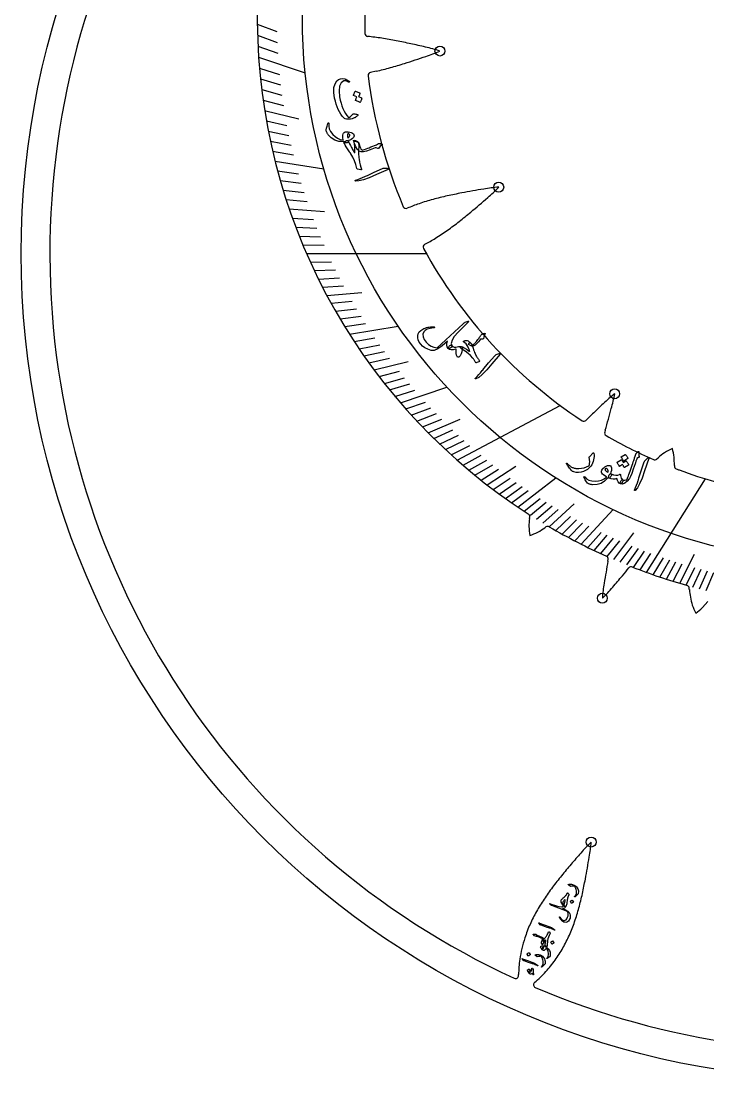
# Model space of a CAD drawing. Header units: millimetres. Extents: x -68 to 68, y -68 to 68.
# Drawn here: x -67.9 to -11.5, y -67.9 to 19.1 of the extents above; entities that cross this region are included whole.
import ezdxf

# ---------------------------------------------------------------- set-up
doc = ezdxf.new("R2010")
doc.units = ezdxf.units.MM
for name, color, linetype in [('CUT_INNER', 6, 'Continuous'), ('CUT_OUTER', 1, 'Continuous'), ('ENGRAVE', 7, 'Continuous'), ('ENGRAVE_FINE', 8, 'Continuous'), ('TEXT', 5, 'Continuous')]:
    doc.layers.add(name, color=color, linetype=linetype)

msp = doc.modelspace()

# ---------------------------------------------------------------- linework, layer by layer
at = {"layer": 'CUT_INNER'}
for points in [[(-38.754, 14.998), (-39.213, 14.9)], [(-19.912, -14.511), (-19.962, -14.676)], [(-15.682, -16.892), (-15.57, -16.79)], [(-14.231, -17.416), (-14.233, -17.459)], [(-26.151, -21.788), (-26.131, -21.656)], [(-24.794, -22.482), (-24.883, -22.548)], [(-19.692, -25.293), (-19.667, -25.164)], [(-13.193, -27.288), (-13.23, -27.278)], [(-13.002, -27.619), (-13.011, -27.508)], [(-11.481, -28.617), (-11.909, -29.11), (-11.912, -29.114)], [(-27.044, -59.362), (-27.046, -59.301)]]:
    msp.add_lwpolyline(points, dxfattribs=at)
for centre, radius, start, end in [((0, 0), 65.593, 117.07088, 245.3098), ((0, 19.417), 39.699, 347.69949, 181.90198), ((0, 19.417), 48.533, 126.99917, 237.26777), ((-39.427, 18.108), 0.25, 181.93359, 263.62679), ((-41.438, -2.45), 20.406, 81.13178, 84.42304), ((-43.072, -13.002), 31.084, 78.92226, 81.15492), ((-47.443, -35.394), 53.898, 77.64067, 78.9363), ((-54.606, -68.445), 87.717, 76.88854, 77.69078), ((-36.829, 6.853), 10.351, 71.29759, 78.17412), ((-37.775, 26.089), 10.35, 287.44636, 294.33093), ((-59.784, 90.045), 77.984, 287.4352, 288.78547), ((-39.161, 14.656), 0.25, 101.99821, 186.85547), ((-44.366, 39.4), 25.039, 282.95202, 285.71334), ((-48.426, 53.852), 40.05, 285.70519, 287.44657), ((-0.016, 19.413), 39.683, 186.92861, 203.07513), ((-16.455, -76.174), 82.584, 99.37605, 100.65104), ((-27.991, -4.866), 10.352, 93.79787, 100.67403), ((-36.226, 12.544), 10.35, 309.94625, 316.83125), ((-29.404, -12.799), 17.878, 105.16315, 108.98868), ((-27.525, -19.735), 25.064, 102.40731, 105.16326), ((-24.292, -34.404), 40.085, 100.67705, 102.41544), ((-81.035, 63.209), 77.984, 309.9352, 311.28547), ((-36.294, 3.957), 0.25, 203.02734, 292.63135), ((-31.203, -7.672), 12.445, 108.84098, 113.66357), ((-47.409, 22.32), 25.039, 305.45202, 308.21334), ((-56.691, 34.118), 40.05, 308.20519, 309.94657), ((-43.246, 16.472), 17.86, 301.61911, 305.45211), ((-40.226, 11.49), 12.035, 297.00761, 301.81056), ((-34.643, 0.547), 0.25, 117.99365, 208.65234), ((-0.003, 19.414), 39.695, 208.57635, 236.65986), ((-12.839, -19.728), 10.34, 127.54233, 134.42596), ((-29.35, -9.836), 10.349, 343.69619, 350.58111), ((39.9, -76.351), 87.717, 133.13854, 133.94078), ((-94.756, 7.396), 77.984, 343.6852, 345.03547), ((-21.683, -13.539), 0.25, 236.77734, 314.86322), ((2.041, -37.275), 33.309, 133.68994, 134.98556), ((-19.723, -14.748), 0.25, 163.26178, 239.94141), ((-0.05, 19.318), 39.588, 239.99428, 246.31784), ((-10.04, -23.317), 8.555, 125.80529, 130.27632), ((-10.586, -23.844), 8.696, 116.0056, 120.84793), ((-21.602, -17.863), 7.434, 8.61911, 14.28426), ((-15.851, -16.708), 0.25, 246.26953, 312.46043), ((-22.098, -17.334), 7.867, 359.40638, 4.2689), ((-13.983, -17.471), 0.25, 177.41802, 249.08203), ((-6.171, 2.97), 22.132, 249.08225, 249.75001), ((-0.008, 19.395), 39.676, 249.60974, 254.20047), ((-26.378, -21.619), 0.25, 351.54129, 57.12891), ((-18.334, -22.674), 7.867, 173.52966, 178.39217), ((-18.772, -22.098), 7.434, 182.74239, 188.40754), ((-29.716, -15.489), 8.555, 299.92857, 304.39959), ((-24.645, -22.683), 0.25, 59.5927, 126.58371), ((-0.065, 19.292), 48.392, 239.64715, 245.9186), ((-29.119, -15.02), 8.696, 290.12887, 294.97121), ((-19.912, -25.116), 0.25, 349.1385, 65.91797), ((57.002, -39.422), 77.984, 169.56192, 170.91219), ((-46.807, -2.431), 37.151, 319.62101, 320.91663), ((-17.776, -26.012), 0.25, 68.73161, 140.73994), ((-0.019, 19.355), 48.468, 248.62384, 254.18247), ((-85.522, 30.098), 87.717, 319.01527, 319.8175), ((-9.825, -28.978), 10.349, 169.57291, 176.45784), ((-27.262, -20.828), 10.34, 313.41906, 320.30268), ((-13.26, -27.529), 0.25, 4.73438, 74.35547), ((-4.625, -26.706), 8.426, 186.2218, 195.1053), ((-5.758, -26.406), 7.434, 199.61739, 205.28254), ((-17.713, -22.636), 8.696, 307.00387, 311.84621), ((-14.001, -55.937), 10.341, 133.16711, 140.05091), ((-31.413, -47.709), 10.361, 349.32313, 356.20052), ((44.035, -107.118), 87.717, 138.76354, 139.56578), ((18.263, -85.22), 53.898, 139.51567, 140.8113), ((-98.182, -36.973), 77.984, 349.3102, 350.66047), ((0.575, -70.81), 31.084, 140.79726, 143.02992), ((-7.578, -64.674), 20.88, 143.02594, 146.31768), ((-60.908, -44.017), 40.05, 347.58019, 349.32157), ((0, -0.002), 65.591, 246.9623, 306.64815), ((-11.905, -61.789), 15.679, 146.32166, 150.66455), ((-46.249, -47.249), 25.039, 344.82702, 347.58834), ((-39.32, -49.128), 17.86, 340.99411, 344.82711), ((-14.368, -60.402), 12.852, 150.67751, 155.94705), ((-15.709, -59.798), 11.381, 155.96737, 161.93429), ((-35.707, -50.37), 14.039, 336.14824, 340.98564), ((-16.365, -59.582), 10.691, 161.94475, 171.67209), ((-33.82, -51.201), 11.977, 330.47221, 336.13096), ((-32.952, -51.687), 10.983, 324.23107, 330.45085), ((-17.228, -59.461), 9.819, 171.64375, 179.06803), ((-32.625, -51.921), 10.581, 317.6287, 324.22104), ((-32.067, -52.444), 9.816, 310.30631, 317.6897), ((-27.294, -59.37), 0.25, 245.21484, 1.59925), ((-25.57, -60.132), 0.25, 126.03932, 246.95603)]:
    msp.add_arc(centre, radius, start, end, dxfattribs=at)
at = {"layer": 'CUT_OUTER'}
msp.add_circle((0, 0), 67.95, dxfattribs=at)
at = {"layer": 'ENGRAVE'}
for points in [[(-48.423, 16.152), (-44.592, 14.875)], [(-47.074, 7.607), (-43.056, 6.958)], [(-44.479, 0), (-34.627, 0)], [(-40.958, -6.619), (-36.94, -5.97)], [(-36.766, -12.264), (-32.935, -10.986)], [(-32.099, -16.985), (-23.614, -12.495)], [(-27.103, -20.843), (-23.988, -18.447)], [(-16.517, -26.219), (-11.672, -18.528)], [(-21.884, -23.902), (-19.273, -21.05)]]:
    msp.add_lwpolyline(points, dxfattribs=at)
for centre, radius in [((0, 19.417), 44.823), ((-33.51, 16.658), 0.408), ((-28.676, 5.464), 0.408), ((-19.14, -11.529), 0.408), ((-20.155, -28.339), 0.408), ((-21.075, -48.395), 0.408)]:
    msp.add_circle(centre, radius, dxfattribs=at)
at = {"layer": 'ENGRAVE_FINE'}
for points in [[(-48.53, 18.879), (-46.928, 18.256)], [(-48.511, 17.963), (-46.898, 17.366)], [(-48.475, 17.054), (-46.851, 16.482)], [(-48.354, 15.259), (-46.709, 14.74)], [(-48.27, 14.374), (-46.615, 13.881)], [(-48.17, 13.497), (-46.506, 13.031)], [(-48.056, 12.629), (-46.383, 12.189)], [(-47.926, 11.769), (-45.119, 11.08)], [(-47.783, 10.919), (-46.094, 10.533)], [(-47.626, 10.077), (-45.93, 9.718)], [(-47.455, 9.244), (-45.752, 8.913)], [(-47.271, 8.421), (-45.562, 8.117)], [(-46.865, 6.803), (-45.146, 6.553)], [(-46.644, 6.008), (-44.92, 5.786)], [(-46.411, 5.223), (-44.683, 5.028)], [(-46.166, 4.447), (-44.435, 4.28)], [(-45.911, 3.681), (-43.014, 3.449)], [(-45.645, 2.925), (-43.909, 2.814)], [(-45.368, 2.179), (-43.63, 2.096)], [(-45.082, 1.443), (-43.342, 1.387)], [(-44.785, 0.716), (-43.045, 0.689)], [(-44.164, -0.707), (-42.424, -0.679)], [(-43.84, -1.403), (-42.101, -1.347)], [(-43.507, -2.09), (-41.769, -2.006)], [(-43.166, -2.766), (-41.43, -2.655)], [(-42.817, -3.433), (-39.921, -3.201)], [(-42.46, -4.09), (-40.729, -3.923)], [(-42.095, -4.737), (-40.368, -4.543)], [(-41.723, -5.374), (-40, -5.152)], [(-41.344, -6.001), (-39.625, -5.752)], [(-40.565, -7.226), (-38.857, -6.922)], [(-40.166, -7.824), (-38.464, -7.493)], [(-39.761, -8.413), (-38.065, -8.054)], [(-39.349, -8.992), (-37.661, -8.606)], [(-38.932, -9.561), (-36.125, -8.871)], [(-38.51, -10.12), (-36.837, -9.681)], [(-38.081, -10.67), (-36.417, -10.204)], [(-37.648, -11.211), (-35.993, -10.718)], [(-37.209, -11.742), (-35.564, -11.223)], [(-36.318, -12.777), (-34.694, -12.205)], [(-35.865, -13.28), (-34.252, -12.683)], [(-35.408, -13.775), (-33.807, -13.152)], [(-34.947, -14.26), (-33.358, -13.611)], [(-34.482, -14.736), (-31.849, -13.611)], [(-34.013, -15.204), (-32.449, -14.505)], [(-33.539, -15.662), (-31.99, -14.938)], [(-33.063, -16.111), (-31.527, -15.363)], [(-32.583, -16.552), (-31.061, -15.78)], [(-31.612, -17.408), (-30.122, -16.587)], [(-31.122, -17.823), (-29.648, -16.979)], [(-30.629, -18.23), (-29.171, -17.362)], [(-30.134, -18.628), (-28.692, -17.737)], [(-29.635, -19.017), (-27.257, -17.492)], [(-29.134, -19.399), (-27.727, -18.462)], [(-28.63, -19.772), (-27.241, -18.813)], [(-28.123, -20.137), (-26.753, -19.156)], [(-27.614, -20.494), (-26.263, -19.491)], [(-26.59, -21.184), (-25.278, -20.139)], [(-26.074, -21.517), (-24.783, -20.451)], [(-25.557, -21.842), (-24.286, -20.755)], [(-24.516, -22.468), (-22.466, -20.589)], [(-25.037, -22.159), (-23.787, -21.052)], [(-23.993, -22.77), (-22.786, -21.625)], [(-23.468, -23.064), (-22.283, -21.9)], [(-22.942, -23.351), (-21.779, -22.168)], [(-22.413, -23.63), (-21.274, -22.428)], [(-21.353, -24.166), (-20.259, -22.929)], [(-20.82, -24.423), (-19.751, -23.169)], [(-20.286, -24.672), (-19.241, -23.401)], [(-19.215, -25.15), (-17.553, -22.975)], [(-19.751, -24.915), (-18.73, -23.627)], [(-18.677, -25.378), (-17.706, -24.058)], [(-18.139, -25.599), (-17.193, -24.264)], [(-17.599, -25.812), (-16.679, -24.463)], [(-17.058, -26.019), (-16.164, -24.655)], [(-15.974, -26.412), (-15.133, -25.02)], [(-15.431, -26.597), (-14.616, -25.192)], [(-13.796, -27.114), (-12.572, -24.71)], [(-14.886, -26.776), (-14.098, -25.359)], [(-14.341, -26.948), (-13.58, -25.518)], [(-13.249, -27.272), (-12.543, -25.819)], [(-12.702, -27.424), (-12.024, -25.96)], [(-12.154, -27.569), (-11.504, -26.094)], [(-11.605, -27.708), (-10.983, -26.223)]]:
    msp.add_lwpolyline(points, dxfattribs=at)
at = {"layer": 'TEXT'}
for points in [[(-40.271, 11.364), (-40.301, 11.33), (-40.335, 11.296), (-40.373, 11.265), (-40.415, 11.235), (-40.461, 11.206), (-40.511, 11.179), (-40.564, 11.154), (-40.621, 11.13), (-40.737, 11.091), (-40.854, 11.063), (-40.972, 11.047), (-41.092, 11.043), (-41.201, 11.052), (-41.292, 11.073), (-41.364, 11.106), (-41.419, 11.152), (-41.545, 11.309), (-41.662, 11.479), (-41.771, 11.663), (-41.871, 11.86), (-41.961, 12.07), (-42.041, 12.293), (-42.111, 12.53), (-42.169, 12.78), (-42.237, 13.255), (-42.227, 13.654), (-42.141, 13.975), (-41.983, 14.217), (-41.848, 14.324), (-41.697, 14.384), (-41.528, 14.398), (-41.342, 14.365), (-41.301, 14.351), (-41.26, 14.335), (-41.216, 14.316), (-41.172, 14.294), (-41.127, 14.269), (-41.08, 14.242), (-41.032, 14.212), (-40.983, 14.179), (-40.969, 14.168), (-40.96, 14.156), (-40.955, 14.142), (-40.955, 14.128), (-40.957, 14.118), (-40.963, 14.109), (-40.972, 14.101), (-40.985, 14.094), (-40.997, 14.09), (-41.009, 14.09), (-41.021, 14.093), (-41.033, 14.101), (-41.081, 14.131), (-41.13, 14.157), (-41.18, 14.18), (-41.231, 14.199), (-41.279, 14.21), (-41.325, 14.214), (-41.367, 14.21), (-41.408, 14.198), (-41.631, 14.035), (-41.766, 13.763), (-41.811, 13.381), (-41.763, 12.892), (-41.71, 12.627), (-41.646, 12.377), (-41.571, 12.142), (-41.485, 11.923), (-41.388, 11.718), (-41.281, 11.528), (-41.163, 11.354), (-41.035, 11.194), (-40.952, 11.229), (-40.864, 11.287), (-40.771, 11.369), (-40.672, 11.474), (-40.662, 11.479), (-40.641, 11.482), (-40.61, 11.485), (-40.57, 11.486), (-40.566, 11.485), (-40.562, 11.484), (-40.559, 11.484), (-40.556, 11.484), (-40.5, 11.481), (-40.437, 11.473), (-40.365, 11.46), (-40.287, 11.443), (-40.262, 11.433), (-40.251, 11.416), (-40.254, 11.394), (-40.271, 11.364)], [(-39.956, 12.802), (-39.95, 12.798), (-39.946, 12.791), (-39.943, 12.782), (-39.942, 12.771), (-39.951, 12.728), (-39.962, 12.686), (-39.974, 12.645), (-39.988, 12.606), (-40.004, 12.566), (-40.023, 12.528), (-40.043, 12.489), (-40.066, 12.451), (-40.073, 12.443), (-40.082, 12.439), (-40.092, 12.438), (-40.103, 12.441), (-40.457, 12.583), (-40.462, 12.588), (-40.463, 12.596), (-40.461, 12.607), (-40.455, 12.622), (-40.449, 12.632), (-40.44, 12.649), (-40.43, 12.671), (-40.418, 12.7), (-40.404, 12.735), (-40.387, 12.777), (-40.368, 12.826), (-40.346, 12.881), (-40.62, 12.998), (-40.629, 13.004), (-40.632, 13.014), (-40.63, 13.025), (-40.622, 13.04), (-40.616, 13.053), (-40.606, 13.074), (-40.593, 13.102), (-40.577, 13.137), (-40.557, 13.18), (-40.535, 13.231), (-40.51, 13.291), (-40.481, 13.359), (-40.476, 13.366), (-40.47, 13.37), (-40.463, 13.37), (-40.456, 13.367), (-40.117, 13.212), (-40.111, 13.208), (-40.107, 13.201), (-40.104, 13.192), (-40.103, 13.181), (-40.11, 13.145), (-40.118, 13.109), (-40.128, 13.075), (-40.14, 13.041), (-40.154, 13.008), (-40.169, 12.975), (-40.186, 12.943), (-40.204, 12.913)], [(-41.469, 9.214), (-41.835, 9.23), (-42.162, 9.329), (-42.449, 9.513), (-42.696, 9.781), (-42.724, 9.821), (-42.749, 9.86), (-42.773, 9.899), (-42.795, 9.938), (-42.814, 9.977), (-42.831, 10.015), (-42.845, 10.052), (-42.856, 10.089), (-42.864, 10.186), (-42.844, 10.321), (-42.796, 10.493), (-42.719, 10.702), (-42.707, 10.726), (-42.693, 10.741), (-42.678, 10.747), (-42.663, 10.746), (-42.649, 10.738), (-42.641, 10.725), (-42.638, 10.708), (-42.642, 10.687), (-42.662, 10.482), (-42.616, 10.266), (-42.503, 10.04), (-42.325, 9.806), (-42.137, 9.626), (-41.932, 9.489), (-41.711, 9.396), (-41.475, 9.347), (-41.468, 9.349), (-41.462, 9.353), (-41.459, 9.358), (-41.457, 9.364), (-41.484, 9.512), (-41.497, 9.64), (-41.496, 9.749), (-41.481, 9.837), (-41.444, 9.912), (-41.382, 9.967), (-41.294, 10.004), (-41.181, 10.021), (-41.166, 10.023), (-41.151, 10.023), (-41.135, 10.023), (-41.118, 10.023), (-41.101, 10.022), (-41.083, 10.021), (-41.064, 10.019), (-41.045, 10.017), (-40.914, 9.996), (-40.802, 9.959), (-40.707, 9.908), (-40.631, 9.841), (-40.58, 9.767), (-40.562, 9.692), (-40.579, 9.616), (-40.629, 9.539), (-40.706, 9.463), (-40.801, 9.397), (-40.913, 9.339), (-41.043, 9.292), (-41.041, 9.283), (-41.039, 9.275), (-41.036, 9.268), (-41.033, 9.261), (-41.031, 9.253), (-41.028, 9.246), (-41.026, 9.238), (-41.024, 9.23), (-41.023, 9.2), (-41.035, 9.174), (-41.061, 9.15), (-41.1, 9.13), (-41.145, 9.115), (-41.192, 9.104), (-41.24, 9.098), (-41.29, 9.097), (-41.335, 9.1), (-41.369, 9.107), (-41.391, 9.119), (-41.401, 9.136), (-41.421, 9.216), (-41.429, 9.215), (-41.439, 9.214), (-41.453, 9.214), (-41.469, 9.214)], [(-41.053, 9.529), (-40.987, 9.591), (-40.945, 9.652), (-40.926, 9.712), (-40.93, 9.771), (-40.947, 9.802), (-40.968, 9.829), (-40.993, 9.851), (-41.023, 9.868), (-41.038, 9.872), (-41.052, 9.87), (-41.066, 9.861), (-41.08, 9.846), (-41.107, 9.794), (-41.118, 9.725), (-41.113, 9.64), (-41.09, 9.538), (-41.086, 9.528), (-41.078, 9.523), (-41.067, 9.523), (-41.053, 9.529)], [(-40.188, 8.711), (-40.2, 8.602), (-40.206, 8.49), (-40.209, 8.375), (-40.206, 8.256), (-40.2, 8.135), (-40.19, 8.011), (-40.176, 7.885), (-40.158, 7.756), (-40.116, 7.509), (-40.069, 7.293), (-40.015, 7.109), (-39.957, 6.955), (-39.952, 6.939), (-39.951, 6.924), (-39.956, 6.91), (-39.966, 6.899), (-39.979, 6.89), (-39.994, 6.885), (-40.01, 6.882), (-40.029, 6.884), (-40.283, 6.939), (-40.304, 6.946), (-40.32, 6.958), (-40.331, 6.976), (-40.337, 6.999), (-40.432, 7.33), (-40.545, 7.64), (-40.677, 7.93), (-40.83, 8.2), (-40.838, 8.215), (-40.854, 8.24), (-40.878, 8.276), (-40.909, 8.322), (-40.948, 8.378), (-40.994, 8.445), (-41.047, 8.522), (-41.108, 8.61), (-41.222, 8.781), (-41.309, 8.927), (-41.369, 9.047), (-41.402, 9.14), (-41.399, 9.167), (-41.378, 9.195), (-41.339, 9.226), (-41.282, 9.259), (-41.184, 9.294), (-41.109, 9.301), (-41.057, 9.279), (-41.028, 9.229), (-40.999, 9.148), (-40.949, 9.036), (-40.877, 8.892), (-40.782, 8.717), (-40.734, 8.63), (-40.692, 8.553), (-40.655, 8.487), (-40.625, 8.432), (-40.6, 8.389), (-40.581, 8.357), (-40.569, 8.336), (-40.563, 8.327), (-40.56, 8.323), (-40.557, 8.32), (-40.555, 8.318), (-40.553, 8.316), (-40.552, 8.314), (-40.551, 8.312), (-40.55, 8.31), (-40.549, 8.308), (-40.539, 8.297), (-40.532, 8.294), (-40.526, 8.299), (-40.523, 8.311), (-40.514, 8.364), (-40.508, 8.418), (-40.503, 8.475), (-40.502, 8.534), (-40.502, 8.595), (-40.505, 8.659), (-40.509, 8.724), (-40.515, 8.792), (-40.522, 8.858), (-40.53, 8.923), (-40.54, 8.987), (-40.551, 9.05), (-40.563, 9.111), (-40.577, 9.17), (-40.592, 9.226), (-40.609, 9.28), (-40.611, 9.295), (-40.608, 9.306), (-40.6, 9.313), (-40.587, 9.316), (-40.563, 9.315), (-40.539, 9.312), (-40.515, 9.307), (-40.491, 9.301), (-40.466, 9.293), (-40.441, 9.284), (-40.416, 9.275), (-40.389, 9.265), (-40.338, 9.24), (-40.296, 9.214), (-40.264, 9.185), (-40.242, 9.153), (-40.207, 9.068), (-40.187, 8.966), (-40.181, 8.847), (-40.188, 8.711)], [(-39.82, 8.526), (-39.703, 8.567), (-39.582, 8.612), (-39.454, 8.66), (-39.321, 8.712), (-39.181, 8.767), (-39.035, 8.826), (-38.883, 8.89), (-38.723, 8.957), (-38.567, 9.05), (-38.545, 9.056), (-38.523, 9.06), (-38.501, 9.06), (-38.48, 9.056), (-38.469, 9.054), (-38.454, 9.05), (-38.435, 9.045), (-38.413, 9.039), (-38.387, 9.031), (-38.357, 9.023), (-38.323, 9.014), (-38.284, 9.004), (-38.272, 9.001), (-38.262, 8.995), (-38.255, 8.986), (-38.25, 8.976), (-38.25, 8.966), (-38.254, 8.957), (-38.262, 8.948), (-38.276, 8.94), (-38.349, 8.89), (-38.417, 8.831), (-38.48, 8.761), (-38.537, 8.682), (-38.553, 8.661), (-38.572, 8.649), (-38.594, 8.648), (-38.618, 8.655), (-38.761, 8.705), (-38.777, 8.707), (-38.798, 8.706), (-38.822, 8.701), (-38.85, 8.693), (-39.241, 8.537), (-39.56, 8.429), (-39.807, 8.371), (-39.983, 8.362), (-40.143, 8.419), (-40.289, 8.554), (-40.42, 8.768), (-40.536, 9.06), (-40.558, 9.174), (-40.537, 9.239), (-40.472, 9.253), (-40.364, 9.218), (-40.349, 9.211), (-40.335, 9.204), (-40.321, 9.198), (-40.307, 9.191), (-40.293, 9.185), (-40.28, 9.179), (-40.267, 9.173), (-40.254, 9.167), (-40.229, 9.152), (-40.209, 9.131), (-40.193, 9.104), (-40.181, 9.072), (-40.139, 8.926), (-40.095, 8.799), (-40.05, 8.691), (-40.004, 8.602), (-39.969, 8.555), (-39.927, 8.526), (-39.877, 8.516), (-39.82, 8.526)], [(-37.814, 7.019), (-37.727, 7.007), (-37.691, 6.986), (-37.706, 6.957), (-37.772, 6.918), (-38.736, 6.498), (-39.327, 6.239), (-39.81, 6.064), (-40.184, 5.973), (-40.451, 5.967), (-40.475, 5.974), (-40.49, 5.983), (-40.495, 5.993), (-40.491, 6.004), (-40.481, 6.016), (-40.467, 6.026), (-40.449, 6.035), (-40.427, 6.044), (-40.251, 6.102), (-40.068, 6.172), (-39.876, 6.253), (-39.676, 6.346), (-39.624, 6.369), (-39.482, 6.434), (-39.252, 6.538), (-38.932, 6.684), (-38.225, 7.01), (-38.186, 7.025), (-38.15, 7.034), (-38.115, 7.039), (-38.082, 7.039)], [(-32.024, -6.458), (-32.334, -6.805), (-32.519, -7.117), (-32.577, -7.393), (-32.509, -7.632), (-32.517, -7.657), (-32.546, -7.688), (-32.599, -7.725), (-32.674, -7.769), (-32.735, -7.801), (-32.783, -7.818), (-32.819, -7.82), (-32.842, -7.807), (-32.92, -7.679), (-32.955, -7.536), (-32.945, -7.379), (-32.891, -7.208), (-33.316, -7.582), (-33.683, -7.833), (-33.99, -7.959), (-34.239, -7.959), (-34.514, -7.861), (-34.747, -7.743), (-34.939, -7.605), (-35.089, -7.449), (-35.211, -7.271), (-35.292, -7.095), (-35.333, -6.92), (-35.333, -6.748), (-35.293, -6.586), (-35.211, -6.442), (-35.088, -6.317), (-34.924, -6.208), (-34.828, -6.162), (-34.727, -6.122), (-34.622, -6.089), (-34.512, -6.061), (-34.398, -6.04), (-34.278, -6.026), (-34.153, -6.018), (-34.024, -6.016), (-34.008, -6.019), (-33.994, -6.024), (-33.982, -6.032), (-33.972, -6.042), (-33.966, -6.053), (-33.964, -6.064), (-33.965, -6.076), (-33.969, -6.089), (-33.978, -6.1), (-33.99, -6.109), (-34.007, -6.114), (-34.028, -6.117), (-34.321, -6.149), (-34.555, -6.214), (-34.729, -6.313), (-34.844, -6.447), (-34.908, -6.637), (-34.896, -6.842), (-34.807, -7.06), (-34.639, -7.29), (-34.455, -7.466), (-34.245, -7.602), (-34.01, -7.699), (-33.751, -7.756), (-31.61, -5.778), (-31.559, -5.731), (-31.513, -5.694), (-31.474, -5.667), (-31.441, -5.648), (-31.192, -5.549), (-31.156, -5.558), (-31.147, -5.581), (-31.164, -5.617), (-31.207, -5.666)], [(-29.943, -6.593), (-29.924, -6.586), (-29.907, -6.58), (-29.891, -6.575), (-29.878, -6.57), (-29.866, -6.566), (-29.856, -6.563), (-29.848, -6.56), (-29.843, -6.559), (-29.831, -6.557), (-29.821, -6.559), (-29.812, -6.563), (-29.805, -6.569), (-29.8, -6.577), (-29.798, -6.585), (-29.799, -6.595), (-29.803, -6.604), (-29.85, -6.698), (-29.887, -6.791), (-29.911, -6.881), (-29.925, -6.971), (-29.93, -6.992), (-29.942, -7.008), (-29.961, -7.018), (-29.986, -7.024), (-30.162, -7.043), (-30.344, -7.258), (-30.491, -7.414), (-30.618, -7.525), (-30.727, -7.591), (-30.817, -7.612), (-30.878, -7.605), (-30.956, -7.582), (-31.053, -7.544), (-31.168, -7.489), (-31.142, -7.382), (-31.1, -7.328), (-31.04, -7.327), (-30.964, -7.379), (-30.912, -7.424), (-30.863, -7.463), (-30.817, -7.494), (-30.774, -7.519), (-30.759, -7.507), (-30.74, -7.488), (-30.715, -7.462), (-30.686, -7.428), (-30.652, -7.388), (-30.613, -7.34), (-30.567, -7.285), (-30.517, -7.222), (-30.454, -7.146), (-30.396, -7.074), (-30.342, -7.006), (-30.293, -6.943), (-30.248, -6.883), (-30.207, -6.827), (-30.171, -6.774), (-30.139, -6.725), (-30.113, -6.687), (-30.09, -6.658), (-30.07, -6.639), (-30.053, -6.629), (-30.034, -6.624), (-30.009, -6.616), (-29.979, -6.606), (-29.943, -6.593)], [(-31.742, -7.641), (-31.708, -7.689), (-31.686, -7.745), (-31.676, -7.812), (-31.676, -7.889), (-31.703, -8.088), (-31.758, -8.257), (-31.842, -8.397), (-31.955, -8.506), (-31.996, -8.528), (-32.034, -8.528), (-32.068, -8.507), (-32.099, -8.465), (-32.153, -8.348), (-32.184, -8.216), (-32.19, -8.069), (-32.172, -7.907), (-32.171, -7.873), (-32.182, -7.853), (-32.205, -7.846), (-32.241, -7.852), (-32.434, -7.904), (-32.599, -7.913), (-32.736, -7.88), (-32.845, -7.804), (-32.85, -7.791), (-32.85, -7.774), (-32.844, -7.752), (-32.832, -7.725), (-32.788, -7.657), (-32.742, -7.603), (-32.694, -7.563), (-32.644, -7.536), (-32.621, -7.532), (-32.597, -7.534), (-32.573, -7.542), (-32.549, -7.558), (-32.441, -7.636), (-32.329, -7.683), (-32.215, -7.697), (-32.096, -7.679), (-31.973, -7.648), (-31.872, -7.631), (-31.796, -7.629), (-31.742, -7.641)], [(-31.562, -7.212), (-31.504, -7.18), (-31.445, -7.158), (-31.388, -7.146), (-31.33, -7.142), (-31.267, -7.153), (-31.2, -7.181), (-31.13, -7.226), (-31.055, -7.287), (-31.018, -7.323), (-30.984, -7.361), (-30.953, -7.4), (-30.925, -7.44), (-30.901, -7.482), (-30.878, -7.524), (-30.859, -7.567), (-30.841, -7.611), (-30.788, -7.766), (-30.74, -7.904), (-30.697, -8.026), (-30.658, -8.13), (-30.624, -8.218), (-30.595, -8.29), (-30.571, -8.345), (-30.552, -8.384), (-30.511, -8.453), (-30.47, -8.519), (-30.429, -8.581), (-30.388, -8.64), (-30.348, -8.695), (-30.31, -8.746), (-30.274, -8.793), (-30.24, -8.836), (-30.235, -8.845), (-30.237, -8.853), (-30.245, -8.862), (-30.259, -8.872), (-30.325, -8.909), (-30.393, -8.938), (-30.464, -8.96), (-30.537, -8.975), (-30.547, -8.975), (-30.557, -8.971), (-30.565, -8.965), (-30.573, -8.956), (-30.605, -8.9), (-30.636, -8.847), (-30.667, -8.796), (-30.697, -8.748), (-30.726, -8.704), (-30.755, -8.662), (-30.783, -8.624), (-30.81, -8.59), (-30.985, -8.392), (-31.192, -8.203), (-31.431, -8.022), (-31.703, -7.85), (-31.749, -7.819), (-31.785, -7.785), (-31.81, -7.748), (-31.826, -7.707), (-31.83, -7.672), (-31.821, -7.647), (-31.799, -7.635), (-31.765, -7.634), (-31.668, -7.665), (-31.524, -7.742), (-31.335, -7.864), (-31.1, -8.029), (-31.089, -8.035), (-31.081, -8.038), (-31.074, -8.039), (-31.07, -8.037), (-31.067, -8.004), (-31.085, -7.937), (-31.126, -7.837), (-31.188, -7.702), (-31.266, -7.557), (-31.355, -7.434), (-31.456, -7.332), (-31.569, -7.25), (-31.579, -7.243), (-31.582, -7.234), (-31.576, -7.223), (-31.562, -7.212)], [(-28.644, -8.208), (-28.56, -8.181), (-28.519, -8.184), (-28.519, -8.217), (-28.562, -8.281), (-29.247, -9.079), (-29.667, -9.569), (-30.025, -9.937), (-30.322, -10.182), (-30.56, -10.303), (-30.585, -10.307), (-30.602, -10.306), (-30.611, -10.299), (-30.612, -10.287), (-30.608, -10.273), (-30.6, -10.257), (-30.588, -10.241), (-30.572, -10.224), (-30.439, -10.095), (-30.304, -9.952), (-30.167, -9.795), (-30.027, -9.624), (-29.99, -9.581), (-29.891, -9.461), (-29.729, -9.267), (-29.505, -8.997), (-29.01, -8.395), (-28.982, -8.365), (-28.953, -8.34), (-28.923, -8.321), (-28.893, -8.306)], [(-20.917, -16.387), (-20.911, -16.381), (-20.905, -16.377), (-20.9, -16.375), (-20.895, -16.375), (-20.884, -16.38), (-20.874, -16.392), (-20.866, -16.41), (-20.857, -16.436), (-20.837, -16.555), (-20.833, -16.681), (-20.845, -16.815), (-20.872, -16.956), (-20.914, -17.101), (-20.967, -17.237), (-21.03, -17.364), (-21.105, -17.483), (-21.23, -17.623), (-21.373, -17.745), (-21.535, -17.847), (-21.716, -17.93), (-21.909, -17.987), (-22.106, -18.009), (-22.307, -17.997), (-22.511, -17.951), (-22.563, -17.932), (-22.61, -17.907), (-22.653, -17.875), (-22.692, -17.836), (-22.776, -17.737), (-22.85, -17.646), (-22.916, -17.564), (-22.972, -17.49), (-23.02, -17.426), (-23.059, -17.37), (-23.088, -17.324), (-23.109, -17.286), (-23.112, -17.277), (-23.113, -17.268), (-23.113, -17.261), (-23.11, -17.255), (-23.105, -17.249), (-23.099, -17.243), (-23.091, -17.239), (-23.083, -17.237), (-23.074, -17.237), (-23.065, -17.239), (-23.056, -17.245), (-23.047, -17.255), (-22.993, -17.311), (-22.94, -17.363), (-22.888, -17.411), (-22.837, -17.453), (-22.787, -17.491), (-22.736, -17.525), (-22.685, -17.555), (-22.635, -17.581), (-22.582, -17.602), (-22.526, -17.622), (-22.465, -17.637), (-22.4, -17.651), (-22.331, -17.66), (-22.259, -17.667), (-22.181, -17.67), (-22.1, -17.669), (-21.863, -17.651), (-21.644, -17.608), (-21.445, -17.539), (-21.264, -17.446), (-21.251, -17.437), (-21.239, -17.425), (-21.23, -17.41), (-21.222, -17.391), (-21.201, -17.264), (-21.196, -17.113), (-21.206, -16.938), (-21.231, -16.738), (-21.23, -16.726), (-21.229, -16.717), (-21.226, -16.709), (-21.221, -16.704)], [(-17.376, -16.431), (-17.321, -16.381), (-17.277, -16.34), (-17.246, -16.31), (-17.226, -16.29), (-17.213, -16.278), (-17.199, -16.271), (-17.186, -16.269), (-17.173, -16.273), (-17.161, -16.282), (-17.153, -16.294), (-17.15, -16.311), (-17.151, -16.331), (-17.161, -16.428), (-17.16, -16.52), (-17.149, -16.606), (-17.128, -16.688), (-17.123, -16.713), (-17.129, -16.735), (-17.146, -16.756), (-17.174, -16.775), (-17.312, -16.855), (-17.332, -16.912), (-17.352, -16.967), (-17.371, -17.021), (-17.389, -17.075), (-17.407, -17.127), (-17.425, -17.178), (-17.442, -17.229), (-17.459, -17.278), (-17.613, -17.736), (-17.741, -18.09), (-17.845, -18.34), (-17.924, -18.486), (-18.127, -18.723), (-18.318, -18.877), (-18.499, -18.95), (-18.669, -18.939), (-18.673, -18.938), (-18.677, -18.936), (-18.681, -18.934), (-18.684, -18.932), (-18.697, -18.899), (-18.688, -18.842), (-18.657, -18.762), (-18.604, -18.657), (-18.581, -18.62), (-18.556, -18.597), (-18.529, -18.588), (-18.5, -18.593), (-18.393, -18.622), (-18.294, -18.626), (-18.203, -18.606), (-18.122, -18.562), (-18.087, -18.48), (-18.049, -18.385), (-18.008, -18.278), (-17.965, -18.159), (-17.919, -18.028), (-17.87, -17.886), (-17.818, -17.733), (-17.764, -17.568), (-17.709, -17.407), (-17.66, -17.262), (-17.616, -17.134), (-17.579, -17.021), (-17.547, -16.925), (-17.521, -16.846), (-17.499, -16.782), (-17.482, -16.736), (-17.413, -16.499), (-17.404, -16.477), (-17.394, -16.458), (-17.385, -16.443), (-17.376, -16.431)], [(-18.274, -16.529), (-18.267, -16.527), (-18.259, -16.527), (-18.251, -16.53), (-18.241, -16.537), (-18.212, -16.569), (-18.185, -16.602), (-18.159, -16.636), (-18.136, -16.671), (-18.114, -16.707), (-18.094, -16.745), (-18.075, -16.784), (-18.058, -16.825), (-18.055, -16.838), (-18.056, -16.848), (-18.06, -16.857), (-18.068, -16.863), (-18.392, -17.064), (-18.401, -17.066), (-18.409, -17.062), (-18.417, -17.053), (-18.425, -17.038), (-18.432, -17.025), (-18.442, -17.005), (-18.457, -16.978), (-18.476, -16.945), (-18.499, -16.904), (-18.528, -16.856), (-18.561, -16.8), (-18.599, -16.738), (-18.603, -16.728), (-18.604, -16.721), (-18.601, -16.715), (-18.595, -16.711)], [(-18.219, -17.055), (-18.212, -17.052), (-18.204, -17.053), (-18.195, -17.056), (-18.186, -17.062), (-18.156, -17.094), (-18.128, -17.128), (-18.102, -17.162), (-18.078, -17.197), (-18.055, -17.233), (-18.035, -17.27), (-18.015, -17.309), (-17.998, -17.35), (-17.996, -17.361), (-17.997, -17.371), (-18.002, -17.379), (-18.011, -17.387), (-18.335, -17.589), (-18.342, -17.59), (-18.349, -17.587), (-18.357, -17.578), (-18.365, -17.564), (-18.371, -17.555), (-18.379, -17.541), (-18.39, -17.522), (-18.405, -17.497), (-18.422, -17.468), (-18.443, -17.434), (-18.467, -17.395), (-18.494, -17.352), (-18.734, -17.499), (-18.743, -17.501), (-18.752, -17.497), (-18.76, -17.488), (-18.768, -17.472), (-18.774, -17.459), (-18.785, -17.439), (-18.8, -17.413), (-18.82, -17.379), (-18.843, -17.338), (-18.872, -17.289), (-18.906, -17.233), (-18.945, -17.17), (-18.947, -17.162), (-18.947, -17.154), (-18.943, -17.149), (-18.936, -17.145), (-18.613, -16.966), (-18.606, -16.963), (-18.598, -16.964), (-18.589, -16.967), (-18.579, -16.973), (-18.559, -16.996), (-18.538, -17.02), (-18.519, -17.044), (-18.5, -17.069), (-18.481, -17.095), (-18.464, -17.121), (-18.449, -17.148), (-18.434, -17.176)], [(-16.445, -16.821), (-16.377, -16.765), (-16.337, -16.752), (-16.325, -16.784), (-16.341, -16.858), (-16.684, -17.852), (-16.894, -18.463), (-17.091, -18.937), (-17.277, -19.274), (-17.453, -19.475), (-17.475, -19.488), (-17.491, -19.493), (-17.502, -19.49), (-17.508, -19.479), (-17.509, -19.464), (-17.508, -19.447), (-17.502, -19.427), (-17.494, -19.405), (-17.418, -19.236), (-17.345, -19.054), (-17.275, -18.858), (-17.208, -18.648), (-17.19, -18.593), (-17.142, -18.446), (-17.063, -18.205), (-16.954, -17.871), (-16.716, -17.13), (-16.701, -17.091), (-16.683, -17.058), (-16.663, -17.029), (-16.64, -17.004)], [(-19.718, -18.464), (-19.971, -18.729), (-20.262, -18.909), (-20.59, -19.003), (-20.954, -19.011), (-21.002, -19.006), (-21.049, -18.999), (-21.093, -18.991), (-21.137, -18.982), (-21.179, -18.971), (-21.219, -18.958), (-21.256, -18.944), (-21.292, -18.928), (-21.369, -18.87), (-21.457, -18.765), (-21.555, -18.616), (-21.661, -18.42), (-21.671, -18.395), (-21.673, -18.375), (-21.668, -18.36), (-21.657, -18.349), (-21.642, -18.344), (-21.627, -18.346), (-21.612, -18.356), (-21.598, -18.372), (-21.458, -18.523), (-21.265, -18.631), (-21.022, -18.695), (-20.728, -18.716), (-20.468, -18.694), (-20.23, -18.63), (-20.015, -18.526), (-19.822, -18.381), (-19.819, -18.373), (-19.818, -18.367), (-19.82, -18.361), (-19.823, -18.356), (-19.952, -18.278), (-20.057, -18.203), (-20.137, -18.131), (-20.194, -18.062), (-20.225, -17.985), (-20.226, -17.901), (-20.196, -17.811), (-20.135, -17.715), (-20.125, -17.703), (-20.115, -17.691), (-20.105, -17.679), (-20.094, -17.667), (-20.082, -17.654), (-20.069, -17.642), (-20.056, -17.628), (-20.041, -17.615), (-19.939, -17.531), (-19.837, -17.471), (-19.736, -17.434), (-19.636, -17.42), (-19.546, -17.431), (-19.478, -17.467), (-19.432, -17.53), (-19.407, -17.618), (-19.401, -17.726), (-19.414, -17.841), (-19.445, -17.964), (-19.495, -18.093), (-19.488, -18.097), (-19.48, -18.1), (-19.473, -18.103), (-19.466, -18.106), (-19.458, -18.109), (-19.451, -18.112), (-19.443, -18.115), (-19.436, -18.119), (-19.413, -18.138), (-19.401, -18.165), (-19.401, -18.199), (-19.412, -18.242), (-19.43, -18.286), (-19.453, -18.328), (-19.48, -18.369), (-19.512, -18.407), (-19.544, -18.439), (-19.572, -18.459), (-19.595, -18.468), (-19.615, -18.465), (-19.688, -18.426), (-19.692, -18.433), (-19.698, -18.442), (-19.707, -18.452), (-19.718, -18.464)], [(-19.68, -17.943), (-19.683, -17.853), (-19.701, -17.781), (-19.733, -17.727), (-19.78, -17.692), (-19.815, -17.684), (-19.849, -17.682), (-19.882, -17.686), (-19.915, -17.698), (-19.928, -17.706), (-19.936, -17.718), (-19.938, -17.734), (-19.936, -17.754), (-19.915, -17.809), (-19.87, -17.863), (-19.802, -17.915), (-19.711, -17.966), (-19.701, -17.969), (-19.692, -17.966), (-19.685, -17.958), (-19.68, -17.943)], [(-18.5, -18.593), (-18.474, -18.618), (-18.457, -18.64), (-18.448, -18.657), (-18.447, -18.672), (-18.453, -18.69), (-18.462, -18.712), (-18.475, -18.737), (-18.492, -18.764), (-18.552, -18.849), (-18.601, -18.907), (-18.64, -18.937), (-18.669, -18.939), (-18.767, -18.873), (-18.851, -18.777), (-18.92, -18.652), (-18.974, -18.498), (-19.121, -18.541), (-19.277, -18.55), (-19.443, -18.524), (-19.619, -18.462), (-19.634, -18.45), (-19.643, -18.432), (-19.645, -18.408), (-19.639, -18.38), (-19.587, -18.204), (-19.581, -18.185), (-19.57, -18.166), (-19.553, -18.149), (-19.53, -18.133), (-19.509, -18.122), (-19.487, -18.117), (-19.465, -18.116), (-19.442, -18.121), (-19.233, -18.192), (-19.048, -18.222), (-18.885, -18.21), (-18.746, -18.158), (-18.729, -18.15), (-18.712, -18.146), (-18.695, -18.148), (-18.677, -18.154), (-18.663, -18.164), (-18.656, -18.176), (-18.655, -18.19), (-18.66, -18.206), (-18.666, -18.22), (-18.671, -18.233), (-18.674, -18.245), (-18.675, -18.256), (-18.648, -18.365), (-18.61, -18.458), (-18.561, -18.534), (-18.5, -18.593)], [(-22.948, -51.913), (-22.951, -51.91), (-22.953, -51.908), (-22.955, -51.905), (-22.955, -51.903), (-22.953, -51.897), (-22.948, -51.892), (-22.939, -51.887), (-22.927, -51.882), (-22.871, -51.867), (-22.811, -51.86), (-22.747, -51.861), (-22.679, -51.868), (-22.609, -51.883), (-22.542, -51.903), (-22.479, -51.928), (-22.42, -51.96), (-22.348, -52.014), (-22.285, -52.077), (-22.229, -52.149), (-22.182, -52.23), (-22.146, -52.318), (-22.126, -52.408), (-22.121, -52.501), (-22.132, -52.596), (-22.138, -52.621), (-22.147, -52.644), (-22.16, -52.665), (-22.176, -52.684), (-22.218, -52.727), (-22.256, -52.765), (-22.291, -52.799), (-22.322, -52.828), (-22.349, -52.853), (-22.373, -52.874), (-22.393, -52.89), (-22.41, -52.901), (-22.414, -52.903), (-22.418, -52.904), (-22.421, -52.904), (-22.424, -52.903), (-22.427, -52.901), (-22.43, -52.898), (-22.433, -52.895), (-22.434, -52.891), (-22.435, -52.887), (-22.434, -52.883), (-22.432, -52.879), (-22.428, -52.874), (-22.405, -52.846), (-22.384, -52.819), (-22.365, -52.793), (-22.348, -52.768), (-22.333, -52.743), (-22.32, -52.718), (-22.309, -52.693), (-22.3, -52.669), (-22.292, -52.643), (-22.287, -52.616), (-22.282, -52.588), (-22.28, -52.557), (-22.279, -52.525), (-22.28, -52.491), (-22.282, -52.455), (-22.287, -52.417), (-22.307, -52.308), (-22.338, -52.208), (-22.379, -52.117), (-22.431, -52.035), (-22.436, -52.03), (-22.442, -52.025), (-22.45, -52.021), (-22.459, -52.018), (-22.52, -52.013), (-22.592, -52.016), (-22.675, -52.028), (-22.768, -52.047), (-22.774, -52.048), (-22.779, -52.047), (-22.782, -52.046), (-22.785, -52.044)], [(-23.32, -52.956), (-23.302, -52.94), (-23.285, -52.924), (-23.267, -52.907), (-23.248, -52.888), (-23.229, -52.868), (-23.21, -52.847), (-23.19, -52.824), (-23.17, -52.801), (-23.151, -52.776), (-23.132, -52.752), (-23.114, -52.727), (-23.097, -52.702), (-23.081, -52.677), (-23.066, -52.652), (-23.053, -52.626), (-23.041, -52.6), (-23.037, -52.592), (-23.032, -52.586), (-23.027, -52.581), (-23.021, -52.578), (-23.015, -52.576), (-23.009, -52.577), (-23.002, -52.581), (-22.995, -52.588), (-22.982, -52.604), (-22.969, -52.619), (-22.958, -52.633), (-22.947, -52.645), (-22.938, -52.657), (-22.93, -52.668), (-22.923, -52.677), (-22.917, -52.686), (-22.908, -52.701), (-22.903, -52.714), (-22.901, -52.724), (-22.903, -52.733), (-22.917, -52.757), (-22.931, -52.782), (-22.944, -52.809), (-22.957, -52.837), (-22.969, -52.866), (-22.98, -52.897), (-22.991, -52.929), (-23, -52.962), (-23.009, -52.996), (-23.017, -53.029), (-23.025, -53.06), (-23.032, -53.092), (-23.038, -53.122), (-23.044, -53.151), (-23.048, -53.181), (-23.051, -53.209), (-23.07, -53.353), (-23.087, -53.467), (-23.103, -53.549), (-23.117, -53.6), (-23.131, -53.634), (-23.145, -53.667), (-23.161, -53.698), (-23.177, -53.727), (-23.256, -53.691), (-23.316, -53.663), (-23.354, -53.642), (-23.372, -53.628), (-23.39, -53.603), (-23.408, -53.578), (-23.425, -53.553), (-23.441, -53.528), (-23.457, -53.502), (-23.472, -53.476), (-23.486, -53.449), (-23.5, -53.423), (-23.535, -53.344), (-23.555, -53.279), (-23.559, -53.227), (-23.549, -53.188), (-23.538, -53.17), (-23.522, -53.149), (-23.501, -53.124), (-23.474, -53.097), (-23.443, -53.066), (-23.407, -53.032), (-23.366, -52.995), (-23.32, -52.956)], [(-23.925, -53.648), (-23.711, -53.709), (-23.539, -53.724), (-23.408, -53.694), (-23.319, -53.617), (-23.307, -53.615), (-23.287, -53.622), (-23.261, -53.637), (-23.227, -53.661), (-23.201, -53.681), (-23.183, -53.698), (-23.175, -53.713), (-23.176, -53.725), (-23.215, -53.784), (-23.269, -53.827), (-23.338, -53.854), (-23.423, -53.866), (-23.174, -53.971), (-22.99, -54.076), (-22.872, -54.181), (-22.818, -54.285), (-22.8, -54.418), (-22.798, -54.538), (-22.813, -54.644), (-22.845, -54.737), (-22.891, -54.823), (-22.945, -54.892), (-23.008, -54.944), (-23.079, -54.98), (-23.155, -54.998), (-23.234, -54.995), (-23.314, -54.971), (-23.397, -54.927), (-23.438, -54.898), (-23.478, -54.865), (-23.516, -54.828), (-23.553, -54.789), (-23.588, -54.746), (-23.621, -54.7), (-23.653, -54.649), (-23.683, -54.596), (-23.685, -54.589), (-23.686, -54.582), (-23.685, -54.575), (-23.683, -54.568), (-23.68, -54.563), (-23.676, -54.56), (-23.671, -54.558), (-23.664, -54.557), (-23.658, -54.558), (-23.651, -54.562), (-23.645, -54.567), (-23.639, -54.576), (-23.56, -54.691), (-23.48, -54.773), (-23.399, -54.824), (-23.317, -54.843), (-23.223, -54.829), (-23.14, -54.782), (-23.07, -54.7), (-23.011, -54.584), (-22.979, -54.472), (-22.968, -54.357), (-22.977, -54.24), (-23.009, -54.12), (-24.304, -53.616), (-24.335, -53.603), (-24.361, -53.592), (-24.381, -53.581), (-24.396, -53.57), (-24.49, -53.483), (-24.493, -53.465), (-24.485, -53.456), (-24.466, -53.455), (-24.435, -53.464)], [(-23.228, -53.143), (-23.283, -53.187), (-23.331, -53.232), (-23.37, -53.281), (-23.401, -53.332), (-23.411, -53.361), (-23.415, -53.391), (-23.414, -53.424), (-23.406, -53.458), (-23.394, -53.492), (-23.375, -53.526), (-23.351, -53.559), (-23.32, -53.591), (-23.297, -53.539), (-23.273, -53.463), (-23.249, -53.364), (-23.223, -53.243), (-23.206, -53.154), (-23.206, -53.149), (-23.206, -53.145), (-23.207, -53.141), (-23.208, -53.139), (-23.211, -53.137), (-23.215, -53.137), (-23.221, -53.139), (-23.228, -53.143)], [(-22.786, -53.287), (-22.787, -53.283), (-22.787, -53.28), (-22.786, -53.275), (-22.783, -53.27), (-22.751, -53.241), (-22.718, -53.216), (-22.682, -53.194), (-22.643, -53.176), (-22.638, -53.175), (-22.634, -53.175), (-22.631, -53.178), (-22.628, -53.181), (-22.529, -53.334), (-22.527, -53.339), (-22.528, -53.343), (-22.532, -53.348), (-22.539, -53.352), (-22.545, -53.355), (-22.555, -53.361), (-22.567, -53.368), (-22.583, -53.378), (-22.603, -53.39), (-22.625, -53.405), (-22.652, -53.422), (-22.681, -53.442), (-22.686, -53.445), (-22.689, -53.445), (-22.692, -53.444), (-22.694, -53.441)], [(-25.34, -55.105), (-25.366, -55.071), (-25.371, -55.051), (-25.356, -55.045), (-25.32, -55.053), (-24.849, -55.224), (-24.559, -55.33), (-24.335, -55.429), (-24.176, -55.522), (-24.082, -55.607), (-24.076, -55.617), (-24.074, -55.625), (-24.075, -55.63), (-24.081, -55.633), (-24.087, -55.633), (-24.096, -55.632), (-24.105, -55.63), (-24.115, -55.625), (-24.195, -55.587), (-24.282, -55.551), (-24.375, -55.516), (-24.474, -55.483), (-24.5, -55.473), (-24.57, -55.449), (-24.684, -55.41), (-24.843, -55.355), (-25.196, -55.238), (-25.214, -55.231), (-25.23, -55.222), (-25.244, -55.212), (-25.255, -55.201)], [(-25.124, -56.308), (-25.179, -56.287), (-25.237, -56.265), (-25.298, -56.243), (-25.363, -56.221), (-25.431, -56.198), (-25.502, -56.174), (-25.577, -56.151), (-25.656, -56.126), (-25.742, -56.112), (-25.752, -56.108), (-25.761, -56.102), (-25.769, -56.096), (-25.776, -56.088), (-25.779, -56.083), (-25.783, -56.077), (-25.788, -56.069), (-25.794, -56.06), (-25.801, -56.048), (-25.809, -56.036), (-25.819, -56.022), (-25.83, -56.006), (-25.833, -56), (-25.835, -55.995), (-25.835, -55.989), (-25.833, -55.984), (-25.83, -55.98), (-25.825, -55.978), (-25.82, -55.977), (-25.812, -55.978), (-25.77, -55.982), (-25.726, -55.981), (-25.681, -55.975), (-25.635, -55.962), (-25.623, -55.96), (-25.612, -55.961), (-25.604, -55.967), (-25.598, -55.978), (-25.562, -56.042), (-25.557, -56.048), (-25.55, -56.054), (-25.539, -56.06), (-25.526, -56.066), (-25.336, -56.13), (-25.187, -56.191), (-25.08, -56.247), (-25.014, -56.299), (-24.974, -56.37), (-24.963, -56.464), (-24.981, -56.583), (-25.028, -56.725), (-25.055, -56.774), (-25.082, -56.791), (-25.11, -56.777), (-25.14, -56.731), (-25.143, -56.724), (-25.146, -56.717), (-25.149, -56.711), (-25.152, -56.704), (-25.155, -56.697), (-25.159, -56.691), (-25.162, -56.685), (-25.164, -56.679), (-25.169, -56.666), (-25.17, -56.652), (-25.168, -56.637), (-25.162, -56.622), (-25.133, -56.554), (-25.11, -56.494), (-25.092, -56.44), (-25.081, -56.394), (-25.079, -56.365), (-25.085, -56.341), (-25.1, -56.322), (-25.124, -56.308)], [(-25.048, -56.49), (-25.01, -56.454), (-24.973, -56.415), (-24.936, -56.374), (-24.9, -56.33), (-24.864, -56.284), (-24.829, -56.236), (-24.794, -56.187), (-24.76, -56.135), (-24.697, -56.033), (-24.645, -55.942), (-24.604, -55.859), (-24.575, -55.787), (-24.572, -55.779), (-24.567, -55.774), (-24.561, -55.771), (-24.554, -55.77), (-24.546, -55.771), (-24.539, -55.774), (-24.533, -55.778), (-24.527, -55.785), (-24.455, -55.886), (-24.45, -55.895), (-24.448, -55.905), (-24.45, -55.914), (-24.456, -55.925), (-24.528, -56.071), (-24.585, -56.216), (-24.628, -56.36), (-24.657, -56.504), (-24.659, -56.512), (-24.661, -56.526), (-24.663, -56.546), (-24.666, -56.572), (-24.669, -56.604), (-24.673, -56.642), (-24.677, -56.686), (-24.681, -56.736), (-24.691, -56.832), (-24.703, -56.911), (-24.717, -56.973), (-24.733, -57.016), (-24.742, -57.025), (-24.758, -57.029), (-24.782, -57.029), (-24.813, -57.024), (-24.86, -57.007), (-24.889, -56.987), (-24.902, -56.963), (-24.898, -56.936), (-24.884, -56.898), (-24.869, -56.842), (-24.852, -56.768), (-24.833, -56.675), (-24.824, -56.629), (-24.816, -56.588), (-24.809, -56.553), (-24.803, -56.524), (-24.799, -56.501), (-24.796, -56.483), (-24.794, -56.472), (-24.793, -56.467), (-24.793, -56.465), (-24.793, -56.463), (-24.793, -56.461), (-24.793, -56.46), (-24.793, -56.459), (-24.793, -56.458), (-24.793, -56.457), (-24.792, -56.456), (-24.793, -56.449), (-24.794, -56.445), (-24.798, -56.445), (-24.803, -56.449), (-24.822, -56.465), (-24.842, -56.483), (-24.861, -56.502), (-24.88, -56.523), (-24.898, -56.545), (-24.917, -56.569), (-24.935, -56.594), (-24.954, -56.621), (-24.972, -56.647), (-24.988, -56.673), (-25.005, -56.7), (-25.02, -56.726), (-25.034, -56.752), (-25.046, -56.778), (-25.058, -56.803), (-25.068, -56.828), (-25.072, -56.834), (-25.076, -56.837), (-25.081, -56.838), (-25.087, -56.835), (-25.096, -56.827), (-25.104, -56.819), (-25.111, -56.81), (-25.118, -56.8), (-25.125, -56.79), (-25.131, -56.779), (-25.138, -56.768), (-25.144, -56.756), (-25.156, -56.731), (-25.163, -56.709), (-25.166, -56.688), (-25.165, -56.67), (-25.151, -56.628), (-25.127, -56.584), (-25.093, -56.538), (-25.048, -56.49)], [(-24.4, -56.637), (-24.401, -56.633), (-24.401, -56.63), (-24.399, -56.625), (-24.396, -56.62), (-24.365, -56.591), (-24.331, -56.566), (-24.295, -56.544), (-24.257, -56.526), (-24.252, -56.525), (-24.248, -56.525), (-24.244, -56.528), (-24.241, -56.531), (-24.142, -56.684), (-24.141, -56.689), (-24.142, -56.694), (-24.146, -56.698), (-24.153, -56.702), (-24.159, -56.705), (-24.169, -56.711), (-24.181, -56.718), (-24.197, -56.728), (-24.216, -56.74), (-24.239, -56.755), (-24.265, -56.773), (-24.295, -56.792), (-24.3, -56.795), (-24.303, -56.795), (-24.306, -56.794), (-24.308, -56.791)], [(-24.73, -57.063), (-24.599, -57.178), (-24.506, -57.31), (-24.451, -57.461), (-24.436, -57.629), (-24.436, -57.651), (-24.438, -57.672), (-24.44, -57.693), (-24.443, -57.713), (-24.447, -57.733), (-24.451, -57.751), (-24.456, -57.769), (-24.462, -57.785), (-24.487, -57.822), (-24.532, -57.865), (-24.599, -57.913), (-24.686, -57.968), (-24.698, -57.973), (-24.707, -57.974), (-24.715, -57.973), (-24.72, -57.968), (-24.723, -57.961), (-24.723, -57.954), (-24.719, -57.947), (-24.712, -57.94), (-24.647, -57.871), (-24.604, -57.78), (-24.582, -57.666), (-24.583, -57.529), (-24.602, -57.41), (-24.639, -57.3), (-24.694, -57.201), (-24.767, -57.113), (-24.771, -57.112), (-24.774, -57.111), (-24.776, -57.112), (-24.779, -57.114), (-24.813, -57.176), (-24.846, -57.226), (-24.878, -57.266), (-24.909, -57.294), (-24.945, -57.31), (-24.985, -57.312), (-25.028, -57.3), (-25.076, -57.274), (-25.082, -57.27), (-25.088, -57.265), (-25.094, -57.261), (-25.1, -57.256), (-25.106, -57.25), (-25.112, -57.245), (-25.119, -57.239), (-25.126, -57.232), (-25.168, -57.185), (-25.2, -57.139), (-25.22, -57.091), (-25.229, -57.044), (-25.225, -57.001), (-25.209, -56.968), (-25.18, -56.944), (-25.139, -56.93), (-25.087, -56.925), (-25.032, -56.929), (-24.974, -56.942), (-24.911, -56.964), (-24.909, -56.96), (-24.908, -56.956), (-24.906, -56.953), (-24.905, -56.949), (-24.904, -56.946), (-24.903, -56.942), (-24.901, -56.939), (-24.9, -56.935), (-24.891, -56.924), (-24.879, -56.918), (-24.862, -56.917), (-24.841, -56.922), (-24.82, -56.93), (-24.8, -56.94), (-24.78, -56.952), (-24.761, -56.967), (-24.745, -56.981), (-24.735, -56.994), (-24.731, -57.005), (-24.732, -57.014), (-24.748, -57.05), (-24.745, -57.051), (-24.741, -57.054), (-24.736, -57.058), (-24.73, -57.063)], [(-24.978, -57.054), (-25.021, -57.057), (-25.055, -57.067), (-25.08, -57.083), (-25.096, -57.106), (-25.099, -57.123), (-25.099, -57.139), (-25.096, -57.155), (-25.09, -57.17), (-25.085, -57.176), (-25.079, -57.179), (-25.072, -57.18), (-25.062, -57.179), (-25.037, -57.168), (-25.012, -57.145), (-24.989, -57.112), (-24.967, -57.068), (-24.966, -57.063), (-24.967, -57.059), (-24.971, -57.056), (-24.978, -57.054)], [(-26.729, -58.04), (-26.754, -58.006), (-26.76, -57.986), (-26.744, -57.98), (-26.709, -57.988), (-26.237, -58.16), (-25.948, -58.266), (-25.724, -58.365), (-25.564, -58.457), (-25.47, -58.542), (-25.464, -58.553), (-25.462, -58.56), (-25.463, -58.566), (-25.469, -58.568), (-25.476, -58.569), (-25.484, -58.568), (-25.493, -58.565), (-25.504, -58.56), (-25.584, -58.523), (-25.67, -58.486), (-25.763, -58.451), (-25.863, -58.418), (-25.888, -58.409), (-25.959, -58.384), (-26.073, -58.345), (-26.231, -58.291), (-26.584, -58.174), (-26.602, -58.166), (-26.618, -58.157), (-26.632, -58.148), (-26.643, -58.137)], [(-26.344, -57.608), (-26.345, -57.605), (-26.345, -57.601), (-26.343, -57.596), (-26.34, -57.592), (-26.309, -57.563), (-26.275, -57.537), (-26.239, -57.516), (-26.201, -57.497), (-26.196, -57.496), (-26.192, -57.497), (-26.188, -57.499), (-26.186, -57.502), (-26.086, -57.655), (-26.085, -57.66), (-26.086, -57.665), (-26.09, -57.669), (-26.097, -57.673), (-26.103, -57.676), (-26.113, -57.682), (-26.125, -57.69), (-26.141, -57.7), (-26.16, -57.712), (-26.183, -57.726), (-26.209, -57.744), (-26.239, -57.764), (-26.244, -57.766), (-26.247, -57.767), (-26.25, -57.765), (-26.252, -57.762)], [(-25.681, -57.691), (-25.684, -57.689), (-25.686, -57.686), (-25.688, -57.684), (-25.688, -57.681), (-25.686, -57.676), (-25.681, -57.671), (-25.672, -57.666), (-25.66, -57.661), (-25.604, -57.646), (-25.544, -57.639), (-25.48, -57.639), (-25.412, -57.647), (-25.342, -57.661), (-25.275, -57.681), (-25.212, -57.707), (-25.153, -57.738), (-25.081, -57.792), (-25.018, -57.855), (-24.962, -57.927), (-24.915, -58.008), (-24.879, -58.096), (-24.859, -58.186), (-24.854, -58.279), (-24.865, -58.375), (-24.871, -58.399), (-24.88, -58.422), (-24.893, -58.443), (-24.909, -58.463), (-24.951, -58.505), (-24.989, -58.544), (-25.024, -58.577), (-25.055, -58.607), (-25.083, -58.632), (-25.106, -58.652), (-25.126, -58.668), (-25.142, -58.679), (-25.147, -58.681), (-25.151, -58.682), (-25.154, -58.682), (-25.157, -58.682), (-25.16, -58.68), (-25.163, -58.677), (-25.166, -58.674), (-25.167, -58.67), (-25.168, -58.666), (-25.167, -58.661), (-25.165, -58.657), (-25.161, -58.653), (-25.138, -58.625), (-25.117, -58.598), (-25.098, -58.572), (-25.081, -58.546), (-25.066, -58.521), (-25.053, -58.496), (-25.042, -58.472), (-25.033, -58.447), (-25.025, -58.422), (-25.02, -58.395), (-25.015, -58.366), (-25.013, -58.336), (-25.012, -58.304), (-25.013, -58.27), (-25.015, -58.234), (-25.02, -58.196), (-25.04, -58.087), (-25.071, -57.986), (-25.112, -57.895), (-25.164, -57.814), (-25.169, -57.808), (-25.175, -57.803), (-25.183, -57.799), (-25.192, -57.797), (-25.253, -57.791), (-25.325, -57.795), (-25.408, -57.806), (-25.502, -57.826), (-25.507, -57.826), (-25.512, -57.826), (-25.515, -57.825), (-25.518, -57.823)], [(-25.865, -58.814), (-25.855, -58.825), (-25.847, -58.835), (-25.842, -58.846), (-25.839, -58.855), (-25.843, -58.897), (-25.844, -58.942), (-25.844, -58.99), (-25.842, -59.042), (-25.838, -59.098), (-25.833, -59.157), (-25.825, -59.22), (-25.815, -59.286), (-25.815, -59.297), (-25.818, -59.306), (-25.822, -59.312), (-25.829, -59.316), (-25.832, -59.317), (-25.834, -59.317), (-25.835, -59.317), (-25.837, -59.317), (-25.857, -59.308), (-25.877, -59.281), (-25.897, -59.236), (-25.917, -59.173), (-25.978, -59.224), (-26.034, -59.252), (-26.084, -59.259), (-26.128, -59.242), (-26.164, -59.213), (-26.199, -59.169), (-26.235, -59.109), (-26.272, -59.034), (-26.288, -58.989), (-26.297, -58.95), (-26.299, -58.917), (-26.292, -58.892), (-26.266, -58.854), (-26.234, -58.836), (-26.195, -58.836), (-26.149, -58.856), (-26.133, -58.866), (-26.118, -58.879), (-26.104, -58.894), (-26.09, -58.913), (-26.081, -58.93), (-26.08, -58.944), (-26.087, -58.955), (-26.102, -58.963), (-26.152, -58.987), (-26.183, -59.013), (-26.194, -59.04), (-26.187, -59.07), (-26.164, -59.094), (-26.133, -59.099), (-26.095, -59.086), (-26.049, -59.054), (-26.02, -59.027), (-25.997, -58.994), (-25.978, -58.956), (-25.964, -58.914), (-25.961, -58.899), (-25.96, -58.882), (-25.96, -58.864), (-25.961, -58.845), (-25.962, -58.835), (-25.962, -58.825), (-25.962, -58.816), (-25.962, -58.806), (-25.961, -58.798), (-25.961, -58.79), (-25.959, -58.783), (-25.958, -58.777), (-25.951, -58.763), (-25.939, -58.758), (-25.924, -58.762), (-25.906, -58.776)]]:
    msp.add_lwpolyline(points, close=True, dxfattribs=at)

doc.saveas('drawing.dxf')
